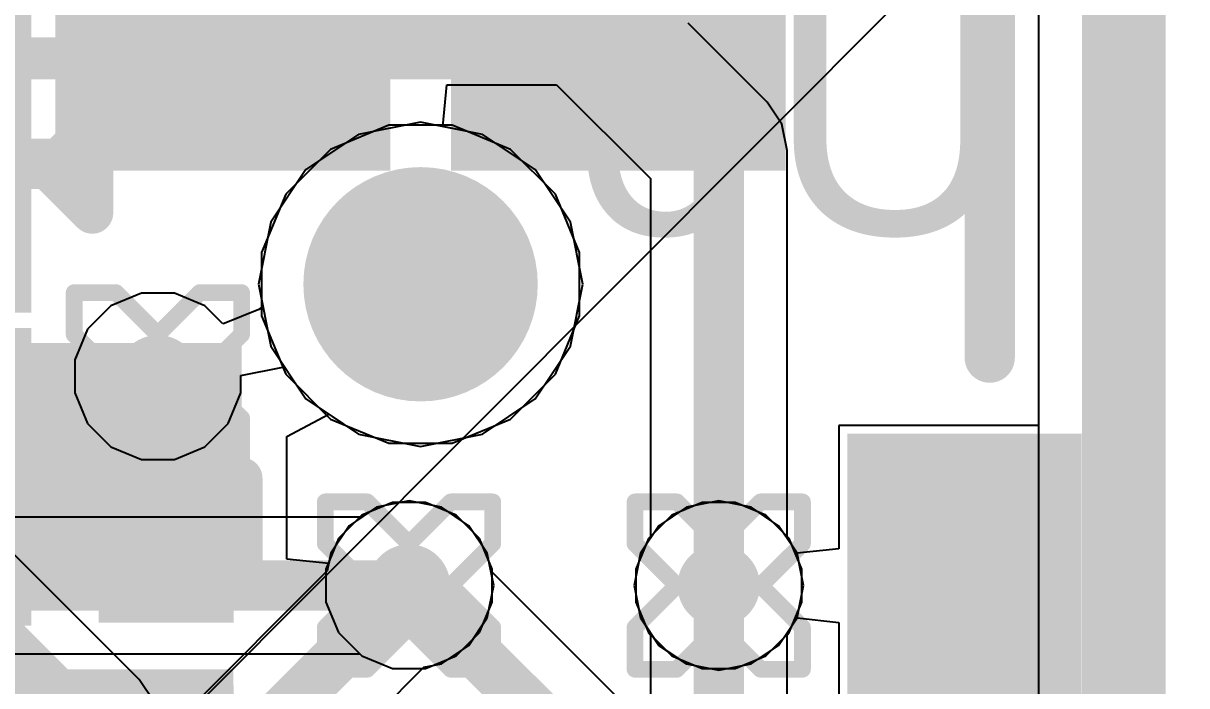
# Model space of a CAD drawing. Header units: inches. Extents: x 3 to 215, y 2 to 215.
# Drawn here: x 3.7509 to 3.8899, y 3.296 to 3.3752 of the extents above; entities that cross this region are included whole.
import ezdxf

# ---------------------------------------------------------------- set-up
doc = ezdxf.new("R2010")
doc.units = ezdxf.units.IN
doc.header["$MEASUREMENT"] = 0
for name, color, linetype in [('Board_Outline', 56, 'Continuous'), ('Bottom Layer', 5, 'Continuous'), ('Bottom Overlay', 54, 'Continuous'), ('Bottom Paste', 16, 'Continuous'), ('Bottom Solder', 6, 'Continuous'), ('Drill Drawing', 1, 'Continuous'), ('Layer 1', 16, 'Continuous'), ('Layer 2', 76, 'Continuous'), ('Pad Holes', 156, 'Continuous'), ('Top Layer', 1, 'Continuous'), ('Top Overlay', 2, 'Continuous'), ('Top Paste', 8, 'Continuous'), ('Top Solder', 216, 'Continuous'), ('Via Holes', 16, 'Continuous')]:
    doc.layers.add(name, color=color, linetype=linetype)
doc.styles.add('Arial', font='', dxfattribs={"height": 0.2})
doc.styles.get('Arial').set_extended_font_data('Arial')

# ---------------------------------------------------------------- blocks, each defined once
blk = doc.blocks.new('R_667799_3')
at = {"layer": 'Bottom Solder'}
h = blk.add_hatch(color=6, dxfattribs=at)
edge = h.paths.add_edge_path()
edge.add_arc((-0.03937, -0.02067), 0.004, 0, 360)
at = {"layer": 'Pad Holes'}
h = blk.add_hatch(color=7, dxfattribs=at)
edge = h.paths.add_edge_path()
edge.add_arc((-0.03937, -0.02067), 0.014, 0, 360)
at = {"layer": 'Top Layer'}
for points in [[(-0.0175, 0.05429), (0.0175, 0.05429), (0.0175, 0.03429), (-0.0175, 0.03429)], [(-0.07693, 0.01895), (-0.05693, 0.01895), (-0.05693, -0.01305), (-0.07693, -0.01305)], [(-0.07693, -0.02829), (-0.05693, -0.02829), (-0.05693, -0.06029), (-0.07693, -0.06029)]]:
    blk.add_hatch(color=1, dxfattribs=at).paths.add_polyline_path(points)
at = {"layer": 'Top Paste'}
for points in [[(-0.0175, 0.05429), (0.0175, 0.05429), (0.0175, 0.03429), (-0.0175, 0.03429)], [(-0.07693, 0.01895), (-0.05693, 0.01895), (-0.05693, -0.01305), (-0.07693, -0.01305)], [(-0.07693, -0.02829), (-0.05693, -0.02829), (-0.05693, -0.06029), (-0.07693, -0.06029)]]:
    blk.add_hatch(color=8, dxfattribs=at).paths.add_polyline_path(points)
at = {"layer": 'Top Solder'}
for points in [[(-0.0215, 0.05829), (0.0215, 0.05829), (0.0215, 0.03029), (-0.0215, 0.03029)], [(-0.08093, 0.02295), (-0.05293, 0.02295), (-0.05293, -0.01705), (-0.08093, -0.01705)], [(-0.08093, -0.02429), (-0.05293, -0.02429), (-0.05293, -0.06429), (-0.08093, -0.06429)]]:
    blk.add_hatch(color=216, dxfattribs=at).paths.add_polyline_path(points)
h = blk.add_hatch(color=216, dxfattribs=at)
edge = h.paths.add_edge_path()
edge.add_arc((-0.03937, -0.02067), 0.004, 0, 360)
at = {"layer": 'Top Overlay'}
for points in [[(-0.0306, 0.04732, 0.006, 0.006, 0), (-0.076, 0.04732, 0.006, 0.006, 0)], [(-0.069, -0.084, 0.005, 0.005, 0), (-0.069, -0.07, 0.005, 0.005, 0)]]:
    blk.add_lwpolyline(points, format="xyseb", dxfattribs=at)
for points in [[(-0.0321, 0.04732, 0.003, 0.003, 1), (-0.0291, 0.04732, 0.003, 0.003, 1)], [(-0.07025, -0.07, 0.0025, 0.0025, 1), (-0.06775, -0.07, 0.0025, 0.0025, 1)]]:
    blk.add_lwpolyline(points, format="xyseb", close=True, dxfattribs=at)
blk = doc.blocks.new('S____SOT_6_B_6')
at = {"layer": 'Bottom Solder'}
for points in [[(-0.07487, 0.05518), (-0.0275, 0.05518), (-0.0275, 0.01962), (-0.07487, 0.01962)], [(-0.07487, 0.01778), (-0.0275, 0.01778), (-0.0275, -0.01778), (-0.07487, -0.01778)], [(-0.07487, -0.01962), (-0.0275, -0.01962), (-0.0275, -0.05518), (-0.07487, -0.05518)]]:
    blk.add_hatch(color=6, dxfattribs=at).paths.add_polyline_path(points)
at = {"layer": 'Bottom Overlay'}
for points in [[(-0.08217, -0.03154, 0.005, 0.005, 0), (-0.08217, -0.04154, 0.005, 0.005, 0)], [(-0.07717, -0.03654, 0.005, 0.005, 0), (-0.08217, -0.03154, 0.005, 0.005, 0)], [(-0.07717, -0.03654, 0.005, 0.005, 0), (-0.08217, -0.04154, 0.005, 0.005, 0)]]:
    blk.add_lwpolyline(points, format="xyseb", dxfattribs=at)
for points in [[(-0.08342, -0.03154, 0.0025, 0.0025, 1), (-0.08092, -0.03154, 0.0025, 0.0025, 1)], [(-0.08342, -0.03154, 0.0025, 0.0025, 1), (-0.08092, -0.03154, 0.0025, 0.0025, 1)], [(-0.07842, -0.03654, 0.0025, 0.0025, 1), (-0.07592, -0.03654, 0.0025, 0.0025, 1)], [(-0.07842, -0.03654, 0.0025, 0.0025, 1), (-0.07592, -0.03654, 0.0025, 0.0025, 1)], [(-0.08342, -0.04154, 0.0025, 0.0025, 1), (-0.08092, -0.04154, 0.0025, 0.0025, 1)], [(-0.08342, -0.04154, 0.0025, 0.0025, 1), (-0.08092, -0.04154, 0.0025, 0.0025, 1)]]:
    blk.add_lwpolyline(points, format="xyseb", close=True, dxfattribs=at)
blk = doc.blocks.new('ESP32_C3_MINI_1_H4_16')
at = {"layer": 'Top Solder'}
blk.add_line((-0.10937, 0.04615), (-211.38339, -211.70645), dxfattribs=at)
blk = doc.blocks.new('CAP_0201_B_41')
at = {"layer": 'Bottom Layer'}
for points in [[(-0.01772, 0.00591), (-0.00591, 0.00591), (-0.00591, -0.00591), (-0.01772, -0.00591)], [(0.00591, 0.00591), (0.01772, 0.00591), (0.01772, -0.00591), (0.00591, -0.00591)]]:
    blk.add_hatch(color=5, dxfattribs=at).paths.add_polyline_path(points)
at = {"layer": 'Bottom Paste'}
for points in [[(-0.01772, 0.00591), (-0.00591, 0.00591), (-0.00591, -0.00591), (-0.01772, -0.00591)], [(0.00591, 0.00591), (0.01772, 0.00591), (0.01772, -0.00591), (0.00591, -0.00591)]]:
    blk.add_hatch(color=16, dxfattribs=at).paths.add_polyline_path(points)
at = {"layer": 'Bottom Solder'}
for points in [[(-0.01988, 0.00807), (-0.00374, 0.00807), (-0.00374, -0.00807), (-0.01988, -0.00807)], [(0.00374, 0.00807), (0.01988, 0.00807), (0.01988, -0.00807), (0.00374, -0.00807)]]:
    blk.add_hatch(color=6, dxfattribs=at).paths.add_polyline_path(points)
at = {"layer": 'Bottom Overlay'}
for points in [[(-0.021, -0.009, 0.005, 0.005, 0), (-0.021, 0.009, 0.005, 0.005, 0)], [(-0.008, 0.009, 0.005, 0.005, 0), (-0.021, 0.009, 0.005, 0.005, 0)], [(0.021, 0.009, 0.005, 0.005, 0), (0.008, 0.009, 0.005, 0.005, 0)], [(0.021, -0.009, 0.005, 0.005, 0), (0.021, 0.009, 0.005, 0.005, 0)], [(-0.008, -0.009, 0.005, 0.005, 0), (-0.021, -0.009, 0.005, 0.005, 0)], [(0.021, -0.009, 0.005, 0.005, 0), (0.008, -0.009, 0.005, 0.005, 0)]]:
    blk.add_lwpolyline(points, format="xyseb", dxfattribs=at)
for points in [[(-0.02225, 0.009, 0.0025, 0.0025, 1), (-0.01975, 0.009, 0.0025, 0.0025, 1)], [(-0.02225, 0.009, 0.0025, 0.0025, 1), (-0.01975, 0.009, 0.0025, 0.0025, 1)], [(-0.00925, 0.009, 0.0025, 0.0025, 1), (-0.00675, 0.009, 0.0025, 0.0025, 1)], [(0.00675, 0.009, 0.0025, 0.0025, 1), (0.00925, 0.009, 0.0025, 0.0025, 1)], [(0.01975, 0.009, 0.0025, 0.0025, 1), (0.02225, 0.009, 0.0025, 0.0025, 1)], [(0.01975, 0.009, 0.0025, 0.0025, 1), (0.02225, 0.009, 0.0025, 0.0025, 1)], [(-0.02225, -0.009, 0.0025, 0.0025, 1), (-0.01975, -0.009, 0.0025, 0.0025, 1)], [(-0.02225, -0.009, 0.0025, 0.0025, 1), (-0.01975, -0.009, 0.0025, 0.0025, 1)], [(-0.00925, -0.009, 0.0025, 0.0025, 1), (-0.00675, -0.009, 0.0025, 0.0025, 1)], [(0.00675, -0.009, 0.0025, 0.0025, 1), (0.00925, -0.009, 0.0025, 0.0025, 1)], [(0.01975, -0.009, 0.0025, 0.0025, 1), (0.02225, -0.009, 0.0025, 0.0025, 1)], [(0.01975, -0.009, 0.0025, 0.0025, 1), (0.02225, -0.009, 0.0025, 0.0025, 1)]]:
    blk.add_lwpolyline(points, format="xyseb", close=True, dxfattribs=at)

msp = doc.modelspace()

# ---------------------------------------------------------------- hatches: boundary and pattern name
at = {"layer": 'Bottom Layer'}
for points in [[(3.697, 3.305), (3.777, 3.305), (3.777, 3.337), (3.697, 3.337)], [(3.697, 3.305), (3.75303, 3.305), (3.75303, 3.335), (3.697, 3.335)], [(3.71, 3.268), (3.75403, 3.268), (3.75403, 3.298), (3.71, 3.298)], [(3.749, 3.282), (3.776, 3.282), (3.776, 3.298), (3.749, 3.298)]]:
    msp.add_hatch(color=5, dxfattribs=at).paths.add_polyline_path(points)
h = msp.add_hatch(color=5, dxfattribs=at)
edge = h.paths.add_edge_path()
edge.add_arc((3.767, 3.333), 0.00492, 0, 360)
h = msp.add_hatch(color=5, dxfattribs=at)
edge = h.paths.add_edge_path()
edge.add_arc((3.797, 3.308), 0.00492, 0, 360)
h = msp.add_hatch(color=5, dxfattribs=at)
edge = h.paths.add_edge_path()
edge.add_arc((3.834, 3.308), 0.00492, 0, 360)
at = {"layer": 'Layer 1'}
h = msp.add_hatch(color=16, dxfattribs=at)
edge = h.paths.add_edge_path()
edge.add_arc((3.767, 3.333), 0.00492, 0, 360)
h = msp.add_hatch(color=16, dxfattribs=at)
edge = h.paths.add_edge_path()
edge.add_arc((3.797, 3.308), 0.00492, 0, 360)
h = msp.add_hatch(color=16, dxfattribs=at)
edge = h.paths.add_edge_path()
edge.add_arc((3.834, 3.308), 0.00492, 0, 360)
at = {"layer": 'Layer 2'}
h = msp.add_hatch(color=76, dxfattribs=at)
edge = h.paths.add_edge_path()
edge.add_arc((3.767, 3.333), 0.00492, 0, 360)
h = msp.add_hatch(color=76, dxfattribs=at)
edge = h.paths.add_edge_path()
edge.add_arc((3.797, 3.308), 0.00492, 0, 360)
h = msp.add_hatch(color=76, dxfattribs=at)
edge = h.paths.add_edge_path()
edge.add_arc((3.834, 3.308), 0.00492, 0, 360)
at = {"layer": 'Top Layer'}
h = msp.add_hatch(color=1, dxfattribs=at)
edge = h.paths.add_edge_path()
edge.add_arc((3.767, 3.333), 0.00492, 0, 360)
h = msp.add_hatch(color=1, dxfattribs=at)
edge = h.paths.add_edge_path()
edge.add_arc((3.797, 3.308), 0.00492, 0, 360)
h = msp.add_hatch(color=1, dxfattribs=at)
edge = h.paths.add_edge_path()
edge.add_arc((3.834, 3.308), 0.00492, 0, 360)
at = {"layer": 'Via Holes'}
h = msp.add_hatch(color=7, dxfattribs=at)
edge = h.paths.add_edge_path()
edge.add_arc((3.767, 3.333), 0.00394, 0, 360)
h = msp.add_hatch(color=7, dxfattribs=at)
edge = h.paths.add_edge_path()
edge.add_arc((3.797, 3.308), 0.00394, 0, 360)
h = msp.add_hatch(color=7, dxfattribs=at)
edge = h.paths.add_edge_path()
edge.add_arc((3.834, 3.308), 0.00394, 0, 360)

# ---------------------------------------------------------------- linework, layer by layer
at = {"layer": 'Board_Outline'}
msp.add_lwpolyline([(3.8824, 2.6026, 0.01, 0.01, 0), (3.8824, 3.39, 0.01, 0.01, 0)], format="xyseb", dxfattribs=at)
at = {"layer": 'Bottom Layer'}
for p, q in [((3.87221, 3.3798), (3.87221, 3.18869)), ((3.83977, 3.36577), (3.83035, 3.37519)), ((3.80104, 3.36284), (3.80153, 3.36784)), ((3.80153, 3.36784), (3.81462, 3.36784)), ((3.81462, 3.36784), (3.82584, 3.35662)), ((3.84154, 3.36312), (3.83977, 3.36577)), ((3.83977, 3.36577), (3.83977, 3.36577)), ((3.80579, 3.3619), (3.80104, 3.36284)), ((3.84216, 3.36), (3.84154, 3.36312)), ((3.81208, 3.3577), (3.80579, 3.3619)), ((3.84216, 3.31365), (3.84216, 3.36)), ((3.81628, 3.35141), (3.81208, 3.3577)), ((3.82584, 3.35662), (3.82584, 3.31365)), ((3.81775, 3.344), (3.81628, 3.35141)), ((3.81628, 3.33659), (3.81775, 3.344)), ((3.81208, 3.3303), (3.81628, 3.33659)), ((3.80579, 3.3261), (3.81208, 3.3303)), ((3.78241, 3.3258), (3.78741, 3.32848)), ((3.78741, 3.32848), (3.79096, 3.3261)), ((3.78241, 3.31114), (3.78241, 3.3258)), ((3.79096, 3.3261), (3.79838, 3.32463)), ((3.79838, 3.32463), (3.80579, 3.3261)), ((3.797, 3.31812), (3.79313, 3.31735)), ((3.80087, 3.31735), (3.797, 3.31812)), ((3.79313, 3.31735), (3.78985, 3.31515)), ((3.80415, 3.31515), (3.80087, 3.31735)), ((3.78985, 3.31515), (3.78765, 3.31187)), ((3.80635, 3.31187), (3.80415, 3.31515)), ((3.82584, 3.31365), (3.82465, 3.31187)), ((3.84335, 3.31187), (3.84216, 3.31365)), ((3.78741, 3.31065), (3.78241, 3.31114)), ((3.78765, 3.31187), (3.78741, 3.31065)), ((3.80676, 3.30977), (3.80635, 3.31187)), ((3.82465, 3.31187), (3.82388, 3.308)), ((3.84412, 3.308), (3.84335, 3.31187)), ((3.85577, 3.26077), (3.80676, 3.30977)), ((3.82388, 3.308), (3.82465, 3.30413)), ((3.84335, 3.30413), (3.84412, 3.308)), ((3.82465, 3.30413), (3.82685, 3.30085)), ((3.84115, 3.30085), (3.84335, 3.30413)), ((3.82685, 3.30085), (3.83013, 3.29865)), ((3.83787, 3.29865), (3.84115, 3.30085)), ((3.83013, 3.29865), (3.834, 3.29788)), ((3.834, 3.29788), (3.83787, 3.29865))]:
    msp.add_line(p, q, dxfattribs=at)
for points in [[(3.7554, 3.3584, 0.006, 0.006, 0), (3.773, 3.376, 0.006, 0.006, 0)], [(3.773, 3.376, 0.006, 0.006, 0), (3.818, 3.376, 0.006, 0.006, 0)], [(3.818, 3.376, 0.006, 0.006, 0), (3.834, 3.36, 0.006, 0.006, 0)], [(3.834, 3.308, 0.006, 0.006, 0), (3.834, 3.36, 0.006, 0.006, 0)], [(3.72818, 3.3584, 0.006, 0.006, 0), (3.7554, 3.3584, 0.006, 0.006, 0)], [(3.797, 3.308, 0.006, 0.006, 0), (3.85, 3.255, 0.006, 0.006, 0)]]:
    msp.add_lwpolyline(points, format="xyseb", dxfattribs=at)
for points in [[(3.7715, 3.376, 0.003, 0.003, 1), (3.7745, 3.376, 0.003, 0.003, 1)], [(3.7715, 3.376, 0.003, 0.003, 1), (3.7745, 3.376, 0.003, 0.003, 1)], [(3.8165, 3.376, 0.003, 0.003, 1), (3.8195, 3.376, 0.003, 0.003, 1)], [(3.8165, 3.376, 0.003, 0.003, 1), (3.8195, 3.376, 0.003, 0.003, 1)], [(3.8325, 3.36, 0.003, 0.003, 1), (3.8355, 3.36, 0.003, 0.003, 1)], [(3.8325, 3.36, 0.003, 0.003, 1), (3.8355, 3.36, 0.003, 0.003, 1)], [(3.7539, 3.3584, 0.003, 0.003, 1), (3.7569, 3.3584, 0.003, 0.003, 1)], [(3.7539, 3.3584, 0.003, 0.003, 1), (3.7569, 3.3584, 0.003, 0.003, 1)], [(3.7955, 3.308, 0.003, 0.003, 1), (3.7985, 3.308, 0.003, 0.003, 1)], [(3.8325, 3.308, 0.003, 0.003, 1), (3.8355, 3.308, 0.003, 0.003, 1)]]:
    msp.add_lwpolyline(points, format="xyseb", close=True, dxfattribs=at)
at = {"layer": 'Bottom Overlay'}
for points in [[(3.742, 3.371, 0.005, 0.005, 0), (3.809, 3.371, 0.005, 0.005, 0)], [(3.809, 3.371, 0.005, 0.005, 0), (3.82, 3.36, 0.005, 0.005, 0)]]:
    msp.add_lwpolyline(points, format="xyseb", dxfattribs=at)
for points in [[(3.80775, 3.371, 0.0025, 0.0025, 1), (3.81025, 3.371, 0.0025, 0.0025, 1)], [(3.80775, 3.371, 0.0025, 0.0025, 1), (3.81025, 3.371, 0.0025, 0.0025, 1)], [(3.81875, 3.36, 0.0025, 0.0025, 1), (3.82125, 3.36, 0.0025, 0.0025, 1)]]:
    msp.add_lwpolyline(points, format="xyseb", close=True, dxfattribs=at)
at = {"layer": 'Drill Drawing'}
for points in [[(3.80838, 3.344, 0.002, 0.002, 1), (3.78838, 3.344, 0.002, 0.002, 1)], [(3.7565, 3.343, 0.001, 0.001, 1), (3.7575, 3.343, 0.001, 0.001, 1)], [(3.7565, 3.343, 0.001, 0.001, 1), (3.7575, 3.343, 0.001, 0.001, 1)], [(3.7615, 3.343, 0.001, 0.001, 1), (3.7625, 3.343, 0.001, 0.001, 1)], [(3.7615, 3.343, 0.001, 0.001, 1), (3.7625, 3.343, 0.001, 0.001, 1)], [(3.7715, 3.343, 0.001, 0.001, 1), (3.7725, 3.343, 0.001, 0.001, 1)], [(3.7715, 3.343, 0.001, 0.001, 1), (3.7725, 3.343, 0.001, 0.001, 1)], [(3.7765, 3.343, 0.001, 0.001, 1), (3.7775, 3.343, 0.001, 0.001, 1)], [(3.7765, 3.343, 0.001, 0.001, 1), (3.7775, 3.343, 0.001, 0.001, 1)], [(3.78788, 3.344, 0.001, 0.001, 1), (3.78888, 3.344, 0.001, 0.001, 1)], [(3.80788, 3.344, 0.001, 0.001, 1), (3.80888, 3.344, 0.001, 0.001, 1)], [(3.7565, 3.338, 0.001, 0.001, 1), (3.7575, 3.338, 0.001, 0.001, 1)], [(3.7565, 3.338, 0.001, 0.001, 1), (3.7575, 3.338, 0.001, 0.001, 1)], [(3.7665, 3.338, 0.001, 0.001, 1), (3.7675, 3.338, 0.001, 0.001, 1)], [(3.7665, 3.338, 0.001, 0.001, 1), (3.7675, 3.338, 0.001, 0.001, 1)], [(3.7765, 3.338, 0.001, 0.001, 1), (3.7775, 3.338, 0.001, 0.001, 1)], [(3.7765, 3.338, 0.001, 0.001, 1), (3.7775, 3.338, 0.001, 0.001, 1)], [(3.7615, 3.333, 0.001, 0.001, 1), (3.7625, 3.333, 0.001, 0.001, 1)], [(3.7615, 3.333, 0.001, 0.001, 1), (3.7625, 3.333, 0.001, 0.001, 1)], [(3.7715, 3.333, 0.001, 0.001, 1), (3.7725, 3.333, 0.001, 0.001, 1)], [(3.7715, 3.333, 0.001, 0.001, 1), (3.7725, 3.333, 0.001, 0.001, 1)], [(3.7565, 3.328, 0.001, 0.001, 1), (3.7575, 3.328, 0.001, 0.001, 1)], [(3.7565, 3.328, 0.001, 0.001, 1), (3.7575, 3.328, 0.001, 0.001, 1)], [(3.7665, 3.328, 0.001, 0.001, 1), (3.7675, 3.328, 0.001, 0.001, 1)], [(3.7665, 3.328, 0.001, 0.001, 1), (3.7675, 3.328, 0.001, 0.001, 1)], [(3.7765, 3.328, 0.001, 0.001, 1), (3.7775, 3.328, 0.001, 0.001, 1)], [(3.7765, 3.328, 0.001, 0.001, 1), (3.7775, 3.328, 0.001, 0.001, 1)], [(3.7565, 3.323, 0.001, 0.001, 1), (3.7575, 3.323, 0.001, 0.001, 1)], [(3.7565, 3.323, 0.001, 0.001, 1), (3.7575, 3.323, 0.001, 0.001, 1)], [(3.7615, 3.323, 0.001, 0.001, 1), (3.7625, 3.323, 0.001, 0.001, 1)], [(3.7615, 3.323, 0.001, 0.001, 1), (3.7625, 3.323, 0.001, 0.001, 1)], [(3.7715, 3.323, 0.001, 0.001, 1), (3.7725, 3.323, 0.001, 0.001, 1)], [(3.7715, 3.323, 0.001, 0.001, 1), (3.7725, 3.323, 0.001, 0.001, 1)], [(3.7765, 3.323, 0.001, 0.001, 1), (3.7775, 3.323, 0.001, 0.001, 1)], [(3.7765, 3.323, 0.001, 0.001, 1), (3.7775, 3.323, 0.001, 0.001, 1)], [(3.7865, 3.318, 0.001, 0.001, 1), (3.7875, 3.318, 0.001, 0.001, 1)], [(3.7865, 3.318, 0.001, 0.001, 1), (3.7875, 3.318, 0.001, 0.001, 1)], [(3.7915, 3.318, 0.001, 0.001, 1), (3.7925, 3.318, 0.001, 0.001, 1)], [(3.7915, 3.318, 0.001, 0.001, 1), (3.7925, 3.318, 0.001, 0.001, 1)], [(3.8015, 3.318, 0.001, 0.001, 1), (3.8025, 3.318, 0.001, 0.001, 1)], [(3.8015, 3.318, 0.001, 0.001, 1), (3.8025, 3.318, 0.001, 0.001, 1)], [(3.8065, 3.318, 0.001, 0.001, 1), (3.8075, 3.318, 0.001, 0.001, 1)], [(3.8065, 3.318, 0.001, 0.001, 1), (3.8075, 3.318, 0.001, 0.001, 1)], [(3.8235, 3.318, 0.001, 0.001, 1), (3.8245, 3.318, 0.001, 0.001, 1)], [(3.8235, 3.318, 0.001, 0.001, 1), (3.8245, 3.318, 0.001, 0.001, 1)], [(3.8285, 3.318, 0.001, 0.001, 1), (3.8295, 3.318, 0.001, 0.001, 1)], [(3.8285, 3.318, 0.001, 0.001, 1), (3.8295, 3.318, 0.001, 0.001, 1)], [(3.8385, 3.318, 0.001, 0.001, 1), (3.8395, 3.318, 0.001, 0.001, 1)], [(3.8385, 3.318, 0.001, 0.001, 1), (3.8395, 3.318, 0.001, 0.001, 1)], [(3.8435, 3.318, 0.001, 0.001, 1), (3.8445, 3.318, 0.001, 0.001, 1)], [(3.8435, 3.318, 0.001, 0.001, 1), (3.8445, 3.318, 0.001, 0.001, 1)], [(3.7865, 3.313, 0.001, 0.001, 1), (3.7875, 3.313, 0.001, 0.001, 1)], [(3.7865, 3.313, 0.001, 0.001, 1), (3.7875, 3.313, 0.001, 0.001, 1)], [(3.7965, 3.313, 0.001, 0.001, 1), (3.7975, 3.313, 0.001, 0.001, 1)], [(3.7965, 3.313, 0.001, 0.001, 1), (3.7975, 3.313, 0.001, 0.001, 1)], [(3.8065, 3.313, 0.001, 0.001, 1), (3.8075, 3.313, 0.001, 0.001, 1)], [(3.8065, 3.313, 0.001, 0.001, 1), (3.8075, 3.313, 0.001, 0.001, 1)], [(3.8235, 3.313, 0.001, 0.001, 1), (3.8245, 3.313, 0.001, 0.001, 1)], [(3.8235, 3.313, 0.001, 0.001, 1), (3.8245, 3.313, 0.001, 0.001, 1)], [(3.8335, 3.313, 0.001, 0.001, 1), (3.8345, 3.313, 0.001, 0.001, 1)], [(3.8335, 3.313, 0.001, 0.001, 1), (3.8345, 3.313, 0.001, 0.001, 1)], [(3.8435, 3.313, 0.001, 0.001, 1), (3.8445, 3.313, 0.001, 0.001, 1)], [(3.8435, 3.313, 0.001, 0.001, 1), (3.8445, 3.313, 0.001, 0.001, 1)], [(3.7915, 3.308, 0.001, 0.001, 1), (3.7925, 3.308, 0.001, 0.001, 1)], [(3.7915, 3.308, 0.001, 0.001, 1), (3.7925, 3.308, 0.001, 0.001, 1)], [(3.8015, 3.308, 0.001, 0.001, 1), (3.8025, 3.308, 0.001, 0.001, 1)], [(3.8015, 3.308, 0.001, 0.001, 1), (3.8025, 3.308, 0.001, 0.001, 1)], [(3.8285, 3.308, 0.001, 0.001, 1), (3.8295, 3.308, 0.001, 0.001, 1)], [(3.8285, 3.308, 0.001, 0.001, 1), (3.8295, 3.308, 0.001, 0.001, 1)], [(3.8385, 3.308, 0.001, 0.001, 1), (3.8395, 3.308, 0.001, 0.001, 1)], [(3.8385, 3.308, 0.001, 0.001, 1), (3.8395, 3.308, 0.001, 0.001, 1)], [(3.7865, 3.303, 0.001, 0.001, 1), (3.7875, 3.303, 0.001, 0.001, 1)], [(3.7865, 3.303, 0.001, 0.001, 1), (3.7875, 3.303, 0.001, 0.001, 1)], [(3.7965, 3.303, 0.001, 0.001, 1), (3.7975, 3.303, 0.001, 0.001, 1)], [(3.7965, 3.303, 0.001, 0.001, 1), (3.7975, 3.303, 0.001, 0.001, 1)], [(3.8065, 3.303, 0.001, 0.001, 1), (3.8075, 3.303, 0.001, 0.001, 1)], [(3.8065, 3.303, 0.001, 0.001, 1), (3.8075, 3.303, 0.001, 0.001, 1)], [(3.8235, 3.303, 0.001, 0.001, 1), (3.8245, 3.303, 0.001, 0.001, 1)], [(3.8235, 3.303, 0.001, 0.001, 1), (3.8245, 3.303, 0.001, 0.001, 1)], [(3.8335, 3.303, 0.001, 0.001, 1), (3.8345, 3.303, 0.001, 0.001, 1)], [(3.8335, 3.303, 0.001, 0.001, 1), (3.8345, 3.303, 0.001, 0.001, 1)], [(3.8435, 3.303, 0.001, 0.001, 1), (3.8445, 3.303, 0.001, 0.001, 1)], [(3.8435, 3.303, 0.001, 0.001, 1), (3.8445, 3.303, 0.001, 0.001, 1)], [(3.7865, 3.298, 0.001, 0.001, 1), (3.7875, 3.298, 0.001, 0.001, 1)], [(3.7865, 3.298, 0.001, 0.001, 1), (3.7875, 3.298, 0.001, 0.001, 1)], [(3.7915, 3.298, 0.001, 0.001, 1), (3.7925, 3.298, 0.001, 0.001, 1)], [(3.7915, 3.298, 0.001, 0.001, 1), (3.7925, 3.298, 0.001, 0.001, 1)], [(3.8015, 3.298, 0.001, 0.001, 1), (3.8025, 3.298, 0.001, 0.001, 1)], [(3.8015, 3.298, 0.001, 0.001, 1), (3.8025, 3.298, 0.001, 0.001, 1)], [(3.8065, 3.298, 0.001, 0.001, 1), (3.8075, 3.298, 0.001, 0.001, 1)], [(3.8065, 3.298, 0.001, 0.001, 1), (3.8075, 3.298, 0.001, 0.001, 1)], [(3.8235, 3.298, 0.001, 0.001, 1), (3.8245, 3.298, 0.001, 0.001, 1)], [(3.8235, 3.298, 0.001, 0.001, 1), (3.8245, 3.298, 0.001, 0.001, 1)], [(3.8285, 3.298, 0.001, 0.001, 1), (3.8295, 3.298, 0.001, 0.001, 1)], [(3.8285, 3.298, 0.001, 0.001, 1), (3.8295, 3.298, 0.001, 0.001, 1)], [(3.8385, 3.298, 0.001, 0.001, 1), (3.8395, 3.298, 0.001, 0.001, 1)], [(3.8385, 3.298, 0.001, 0.001, 1), (3.8395, 3.298, 0.001, 0.001, 1)], [(3.8435, 3.298, 0.001, 0.001, 1), (3.8445, 3.298, 0.001, 0.001, 1)], [(3.8435, 3.298, 0.001, 0.001, 1), (3.8445, 3.298, 0.001, 0.001, 1)]]:
    msp.add_lwpolyline(points, format="xyseb", close=True, dxfattribs=at)
for points in [[(3.757, 3.338, 0.002, 0.002, 0), (3.757, 3.343, 0.002, 0.002, 0)], [(3.757, 3.343, 0.002, 0.002, 0), (3.762, 3.343, 0.002, 0.002, 0)], [(3.762, 3.343, 0.002, 0.002, 0), (3.767, 3.338, 0.002, 0.002, 0)], [(3.767, 3.338, 0.002, 0.002, 0), (3.772, 3.343, 0.002, 0.002, 0)], [(3.772, 3.343, 0.002, 0.002, 0), (3.777, 3.343, 0.002, 0.002, 0)], [(3.777, 3.338, 0.002, 0.002, 0), (3.777, 3.343, 0.002, 0.002, 0)], [(3.757, 3.338, 0.002, 0.002, 0), (3.762, 3.333, 0.002, 0.002, 0)], [(3.772, 3.333, 0.002, 0.002, 0), (3.777, 3.338, 0.002, 0.002, 0)], [(3.757, 3.328, 0.002, 0.002, 0), (3.762, 3.333, 0.002, 0.002, 0)], [(3.772, 3.333, 0.002, 0.002, 0), (3.777, 3.328, 0.002, 0.002, 0)], [(3.757, 3.323, 0.002, 0.002, 0), (3.757, 3.328, 0.002, 0.002, 0)], [(3.762, 3.323, 0.002, 0.002, 0), (3.767, 3.328, 0.002, 0.002, 0)], [(3.767, 3.328, 0.002, 0.002, 0), (3.772, 3.323, 0.002, 0.002, 0)], [(3.777, 3.323, 0.002, 0.002, 0), (3.777, 3.328, 0.002, 0.002, 0)], [(3.757, 3.323, 0.002, 0.002, 0), (3.762, 3.323, 0.002, 0.002, 0)], [(3.772, 3.323, 0.002, 0.002, 0), (3.777, 3.323, 0.002, 0.002, 0)], [(3.787, 3.313, 0.002, 0.002, 0), (3.787, 3.318, 0.002, 0.002, 0)], [(3.787, 3.318, 0.002, 0.002, 0), (3.792, 3.318, 0.002, 0.002, 0)], [(3.792, 3.318, 0.002, 0.002, 0), (3.797, 3.313, 0.002, 0.002, 0)], [(3.797, 3.313, 0.002, 0.002, 0), (3.802, 3.318, 0.002, 0.002, 0)], [(3.802, 3.318, 0.002, 0.002, 0), (3.807, 3.318, 0.002, 0.002, 0)], [(3.807, 3.313, 0.002, 0.002, 0), (3.807, 3.318, 0.002, 0.002, 0)], [(3.824, 3.313, 0.002, 0.002, 0), (3.824, 3.318, 0.002, 0.002, 0)], [(3.824, 3.318, 0.002, 0.002, 0), (3.829, 3.318, 0.002, 0.002, 0)], [(3.829, 3.318, 0.002, 0.002, 0), (3.834, 3.313, 0.002, 0.002, 0)], [(3.834, 3.313, 0.002, 0.002, 0), (3.839, 3.318, 0.002, 0.002, 0)], [(3.839, 3.318, 0.002, 0.002, 0), (3.844, 3.318, 0.002, 0.002, 0)], [(3.844, 3.313, 0.002, 0.002, 0), (3.844, 3.318, 0.002, 0.002, 0)], [(3.787, 3.313, 0.002, 0.002, 0), (3.792, 3.308, 0.002, 0.002, 0)], [(3.802, 3.308, 0.002, 0.002, 0), (3.807, 3.313, 0.002, 0.002, 0)], [(3.824, 3.313, 0.002, 0.002, 0), (3.829, 3.308, 0.002, 0.002, 0)], [(3.839, 3.308, 0.002, 0.002, 0), (3.844, 3.313, 0.002, 0.002, 0)], [(3.787, 3.303, 0.002, 0.002, 0), (3.792, 3.308, 0.002, 0.002, 0)], [(3.802, 3.308, 0.002, 0.002, 0), (3.807, 3.303, 0.002, 0.002, 0)], [(3.824, 3.303, 0.002, 0.002, 0), (3.829, 3.308, 0.002, 0.002, 0)], [(3.839, 3.308, 0.002, 0.002, 0), (3.844, 3.303, 0.002, 0.002, 0)], [(3.787, 3.298, 0.002, 0.002, 0), (3.787, 3.303, 0.002, 0.002, 0)], [(3.792, 3.298, 0.002, 0.002, 0), (3.797, 3.303, 0.002, 0.002, 0)], [(3.797, 3.303, 0.002, 0.002, 0), (3.802, 3.298, 0.002, 0.002, 0)], [(3.807, 3.298, 0.002, 0.002, 0), (3.807, 3.303, 0.002, 0.002, 0)], [(3.824, 3.298, 0.002, 0.002, 0), (3.824, 3.303, 0.002, 0.002, 0)], [(3.829, 3.298, 0.002, 0.002, 0), (3.834, 3.303, 0.002, 0.002, 0)], [(3.834, 3.303, 0.002, 0.002, 0), (3.839, 3.298, 0.002, 0.002, 0)], [(3.844, 3.298, 0.002, 0.002, 0), (3.844, 3.303, 0.002, 0.002, 0)], [(3.787, 3.298, 0.002, 0.002, 0), (3.792, 3.298, 0.002, 0.002, 0)], [(3.802, 3.298, 0.002, 0.002, 0), (3.807, 3.298, 0.002, 0.002, 0)], [(3.824, 3.298, 0.002, 0.002, 0), (3.829, 3.298, 0.002, 0.002, 0)], [(3.839, 3.298, 0.002, 0.002, 0), (3.844, 3.298, 0.002, 0.002, 0)]]:
    msp.add_lwpolyline(points, format="xyseb", dxfattribs=at)
at = {"layer": 'Layer 1'}
for p, q in [((3.87221, 3.3798), (3.87221, 3.2171)), ((3.7946, 3.363), (3.78762, 3.36011)), ((3.80216, 3.363), (3.7946, 3.363)), ((3.80914, 3.36011), (3.80216, 3.363)), ((3.78762, 3.36011), (3.78227, 3.35476)), ((3.81449, 3.35476), (3.80914, 3.36011)), ((3.78227, 3.35476), (3.77938, 3.34778)), ((3.81738, 3.34778), (3.81449, 3.35476)), ((3.77938, 3.34778), (3.77938, 3.34119)), ((3.81738, 3.34022), (3.81738, 3.34778)), ((3.76503, 3.34292), (3.76138, 3.34141)), ((3.76897, 3.34292), (3.76503, 3.34292)), ((3.77262, 3.34141), (3.76897, 3.34292)), ((3.76138, 3.34141), (3.75859, 3.33862)), ((3.77476, 3.33927), (3.77262, 3.34141)), ((3.77938, 3.34119), (3.77908, 3.34099)), ((3.77908, 3.34099), (3.77491, 3.3393)), ((3.81449, 3.33324), (3.81738, 3.34022)), ((3.75859, 3.33862), (3.75708, 3.33497)), ((3.77491, 3.3393), (3.77476, 3.33927)), ((3.75708, 3.33497), (3.75708, 3.33103)), ((3.77692, 3.33309), (3.78192, 3.33408)), ((3.77692, 3.33103), (3.77692, 3.33309)), ((3.78192, 3.33408), (3.78227, 3.33324)), ((3.78227, 3.33324), (3.78762, 3.32789)), ((3.80914, 3.32789), (3.81449, 3.33324)), ((3.75708, 3.33103), (3.75859, 3.32738)), ((3.77541, 3.32738), (3.77692, 3.33103)), ((3.75859, 3.32738), (3.76138, 3.32459)), ((3.77262, 3.32459), (3.77541, 3.32738)), ((3.78762, 3.32789), (3.7946, 3.325)), ((3.80216, 3.325), (3.80914, 3.32789)), ((3.76138, 3.32459), (3.76503, 3.32308)), ((3.76897, 3.32308), (3.77262, 3.32459)), ((3.7946, 3.325), (3.80216, 3.325)), ((3.76503, 3.32308), (3.76897, 3.32308)), ((3.79503, 3.31792), (3.79138, 3.31641)), ((3.79897, 3.31792), (3.79503, 3.31792)), ((3.80262, 3.31641), (3.79897, 3.31792)), ((3.83203, 3.31792), (3.82838, 3.31641)), ((3.83597, 3.31792), (3.83203, 3.31792)), ((3.83962, 3.31641), (3.83597, 3.31792)), ((3.79113, 3.31616), (3.729, 3.31616)), ((3.79138, 3.31641), (3.79113, 3.31616)), ((3.80541, 3.31362), (3.80262, 3.31641)), ((3.82838, 3.31641), (3.82559, 3.31362)), ((3.84241, 3.31362), (3.83962, 3.31641)), ((3.80692, 3.30997), (3.80541, 3.31362)), ((3.82559, 3.31362), (3.82408, 3.30997)), ((3.84392, 3.30997), (3.84241, 3.31362)), ((3.80692, 3.30603), (3.80692, 3.30997)), ((3.82408, 3.30997), (3.82408, 3.30603)), ((3.84392, 3.30603), (3.84392, 3.30997)), ((3.80541, 3.30238), (3.80692, 3.30603)), ((3.82408, 3.30603), (3.82559, 3.30238)), ((3.84241, 3.30238), (3.84392, 3.30603)), ((3.80262, 3.29959), (3.80541, 3.30238)), ((3.82559, 3.30238), (3.82584, 3.30213)), ((3.84216, 3.30213), (3.84241, 3.30238)), ((3.82584, 3.30213), (3.82584, 3.25838)), ((3.84216, 3.255), (3.84216, 3.30213)), ((3.73238, 3.29984), (3.79113, 3.29984)), ((3.79113, 3.29984), (3.79138, 3.29959)), ((3.79138, 3.29959), (3.79503, 3.29808)), ((3.79897, 3.29808), (3.80262, 3.29959)), ((3.79503, 3.29808), (3.79897, 3.29808))]:
    msp.add_line(p, q, dxfattribs=at)
for points in [[(3.729, 3.308, 0.006, 0.006, 0), (3.795, 3.308, 0.006, 0.006, 0)], [(3.834, 3.255, 0.006, 0.006, 0), (3.834, 3.308, 0.006, 0.006, 0)]]:
    msp.add_lwpolyline(points, format="xyseb", dxfattribs=at)
for points in [[(3.7935, 3.308, 0.003, 0.003, 1), (3.7965, 3.308, 0.003, 0.003, 1)], [(3.8325, 3.308, 0.003, 0.003, 1), (3.8355, 3.308, 0.003, 0.003, 1)]]:
    msp.add_lwpolyline(points, format="xyseb", close=True, dxfattribs=at)
at = {"layer": 'Layer 2'}
for p, q in [((3.87221, 3.3798), (3.87221, 3.18869)), ((3.7946, 3.363), (3.78762, 3.36011)), ((3.80216, 3.363), (3.7946, 3.363)), ((3.80914, 3.36011), (3.80216, 3.363)), ((3.78762, 3.36011), (3.78227, 3.35476)), ((3.81449, 3.35476), (3.80914, 3.36011)), ((3.78227, 3.35476), (3.77938, 3.34778)), ((3.81738, 3.34778), (3.81449, 3.35476)), ((3.77938, 3.34778), (3.77938, 3.34022)), ((3.81738, 3.34022), (3.81738, 3.34778)), ((3.77938, 3.34022), (3.78227, 3.33324)), ((3.81449, 3.33324), (3.81738, 3.34022)), ((3.78227, 3.33324), (3.78762, 3.32789)), ((3.80914, 3.32789), (3.81449, 3.33324)), ((3.78762, 3.32789), (3.7946, 3.325)), ((3.80216, 3.325), (3.80914, 3.32789)), ((3.7946, 3.325), (3.80216, 3.325)), ((3.76477, 3.29677), (3.74277, 3.31877)), ((3.79503, 3.31792), (3.79138, 3.31641)), ((3.79897, 3.31792), (3.79503, 3.31792)), ((3.80262, 3.31641), (3.79897, 3.31792)), ((3.83203, 3.31792), (3.82838, 3.31641)), ((3.83597, 3.31792), (3.83203, 3.31792)), ((3.83962, 3.31641), (3.83597, 3.31792)), ((3.79138, 3.31641), (3.78859, 3.31362)), ((3.80541, 3.31362), (3.80262, 3.31641)), ((3.82838, 3.31641), (3.82559, 3.31362)), ((3.84241, 3.31362), (3.83962, 3.31641)), ((3.78859, 3.31362), (3.78708, 3.30997)), ((3.80692, 3.30997), (3.80541, 3.31362)), ((3.82559, 3.31362), (3.82408, 3.30997)), ((3.84392, 3.30997), (3.84241, 3.31362)), ((3.78708, 3.30997), (3.78708, 3.30603)), ((3.80692, 3.30603), (3.80692, 3.30997)), ((3.82408, 3.30997), (3.82408, 3.30603)), ((3.84392, 3.30603), (3.84392, 3.30997)), ((3.78708, 3.30603), (3.78859, 3.30238)), ((3.80541, 3.30238), (3.80692, 3.30603)), ((3.82408, 3.30603), (3.82559, 3.30238)), ((3.84241, 3.30238), (3.84392, 3.30603)), ((3.78859, 3.30238), (3.79138, 3.29959)), ((3.80262, 3.29959), (3.80541, 3.30238)), ((3.82559, 3.30238), (3.82838, 3.29959)), ((3.83962, 3.29959), (3.84241, 3.30238)), ((3.79138, 3.29959), (3.79503, 3.29808)), ((3.79897, 3.29808), (3.80262, 3.29959)), ((3.82838, 3.29959), (3.83203, 3.29808)), ((3.83597, 3.29808), (3.83962, 3.29959)), ((3.79503, 3.29808), (3.79897, 3.29808)), ((3.83203, 3.29808), (3.83597, 3.29808)), ((3.76654, 3.29412), (3.76477, 3.29677))]:
    msp.add_line(p, q, dxfattribs=at)
msp.add_lwpolyline([(3.737, 3.313, 0.006, 0.006, 0), (3.759, 3.291, 0.006, 0.006, 0)], format="xyseb", dxfattribs=at)
at = {"layer": 'Top Layer'}
for p, q in [((3.87221, 3.3798), (3.87221, 3.32713)), ((3.79838, 3.36337), (3.79096, 3.3619)), ((3.80579, 3.3619), (3.79838, 3.36337)), ((3.79096, 3.3619), (3.78468, 3.3577)), ((3.81208, 3.3577), (3.80579, 3.3619)), ((3.78468, 3.3577), (3.78048, 3.35141)), ((3.81628, 3.35141), (3.81208, 3.3577)), ((3.78048, 3.35141), (3.77901, 3.344)), ((3.81775, 3.344), (3.81628, 3.35141)), ((3.77901, 3.344), (3.78048, 3.33659)), ((3.81628, 3.33659), (3.81775, 3.344)), ((3.78048, 3.33659), (3.78468, 3.3303)), ((3.81208, 3.3303), (3.81628, 3.33659)), ((3.78468, 3.3303), (3.79096, 3.3261)), ((3.80579, 3.3261), (3.81208, 3.3303)), ((3.79096, 3.3261), (3.79838, 3.32463)), ((3.79838, 3.32463), (3.80579, 3.3261)), ((3.87221, 3.32713), (3.84834, 3.32713)), ((3.84834, 3.32713), (3.84834, 3.3124)), ((3.797, 3.31812), (3.79313, 3.31735)), ((3.80087, 3.31735), (3.797, 3.31812)), ((3.834, 3.31812), (3.83013, 3.31735)), ((3.83787, 3.31735), (3.834, 3.31812)), ((3.79313, 3.31735), (3.78985, 3.31515)), ((3.80415, 3.31515), (3.80087, 3.31735)), ((3.83013, 3.31735), (3.82685, 3.31515)), ((3.84115, 3.31515), (3.83787, 3.31735)), ((3.78985, 3.31515), (3.78765, 3.31187)), ((3.80635, 3.31187), (3.80415, 3.31515)), ((3.82685, 3.31515), (3.82465, 3.31187)), ((3.84335, 3.31187), (3.84115, 3.31515)), ((3.84834, 3.3124), (3.84335, 3.31187)), ((3.78765, 3.31187), (3.78724, 3.30977)), ((3.80712, 3.308), (3.80635, 3.31187)), ((3.82465, 3.31187), (3.82388, 3.308)), ((3.78724, 3.30977), (3.76802, 3.29055)), ((3.80635, 3.30413), (3.80712, 3.308)), ((3.82388, 3.308), (3.82465, 3.30413)), ((3.80415, 3.30085), (3.80635, 3.30413)), ((3.82465, 3.30413), (3.82685, 3.30085)), ((3.84115, 3.30085), (3.84335, 3.30413)), ((3.84335, 3.30413), (3.84834, 3.3036)), ((3.84834, 3.3036), (3.84834, 3.28213)), ((3.80087, 3.29865), (3.80415, 3.30085)), ((3.82685, 3.30085), (3.83013, 3.29865)), ((3.83787, 3.29865), (3.84115, 3.30085)), ((3.78717, 3.28664), (3.79877, 3.29824)), ((3.79877, 3.29824), (3.80087, 3.29865)), ((3.83013, 3.29865), (3.834, 3.29788)), ((3.834, 3.29788), (3.83787, 3.29865))]:
    msp.add_line(p, q, dxfattribs=at)
for points in [[(3.77379, 3.28479, 0.006, 0.006, 0), (3.797, 3.308, 0.006, 0.006, 0)], [(3.86334, 3.24434, 0.006, 0.006, 0), (3.86334, 3.30463, 0.006, 0.006, 0)]]:
    msp.add_lwpolyline(points, format="xyseb", dxfattribs=at)
for points in [[(3.7955, 3.308, 0.003, 0.003, 1), (3.7985, 3.308, 0.003, 0.003, 1)], [(3.86184, 3.30463, 0.003, 0.003, 1), (3.86484, 3.30463, 0.003, 0.003, 1)]]:
    msp.add_lwpolyline(points, format="xyseb", close=True, dxfattribs=at)

# ---------------------------------------------------------------- block references
for name, p, rotation in [('ESP32_C3_MINI_1_H4_16', (3.36498, 3.04191), 180), ('R_667799_3', (3.81905, 3.30463), 270), ('S____SOT_6_B_6', (3.677, 3.321), 180), ('CAP_0201_B_41', (3.768, 3.29981), 270)]:
    msp.add_blockref(name, p, dxfattribs=dict(rotation=rotation))

# ---------------------------------------------------------------- texts
at = {"layer": 'Bottom Overlay', "style": 'Arial', "text_generation_flag": 2}
msp.add_text('U6', height=0.03, dxfattribs=at).set_placement((3.86999, 3.35))

doc.saveas('drawing.dxf')
